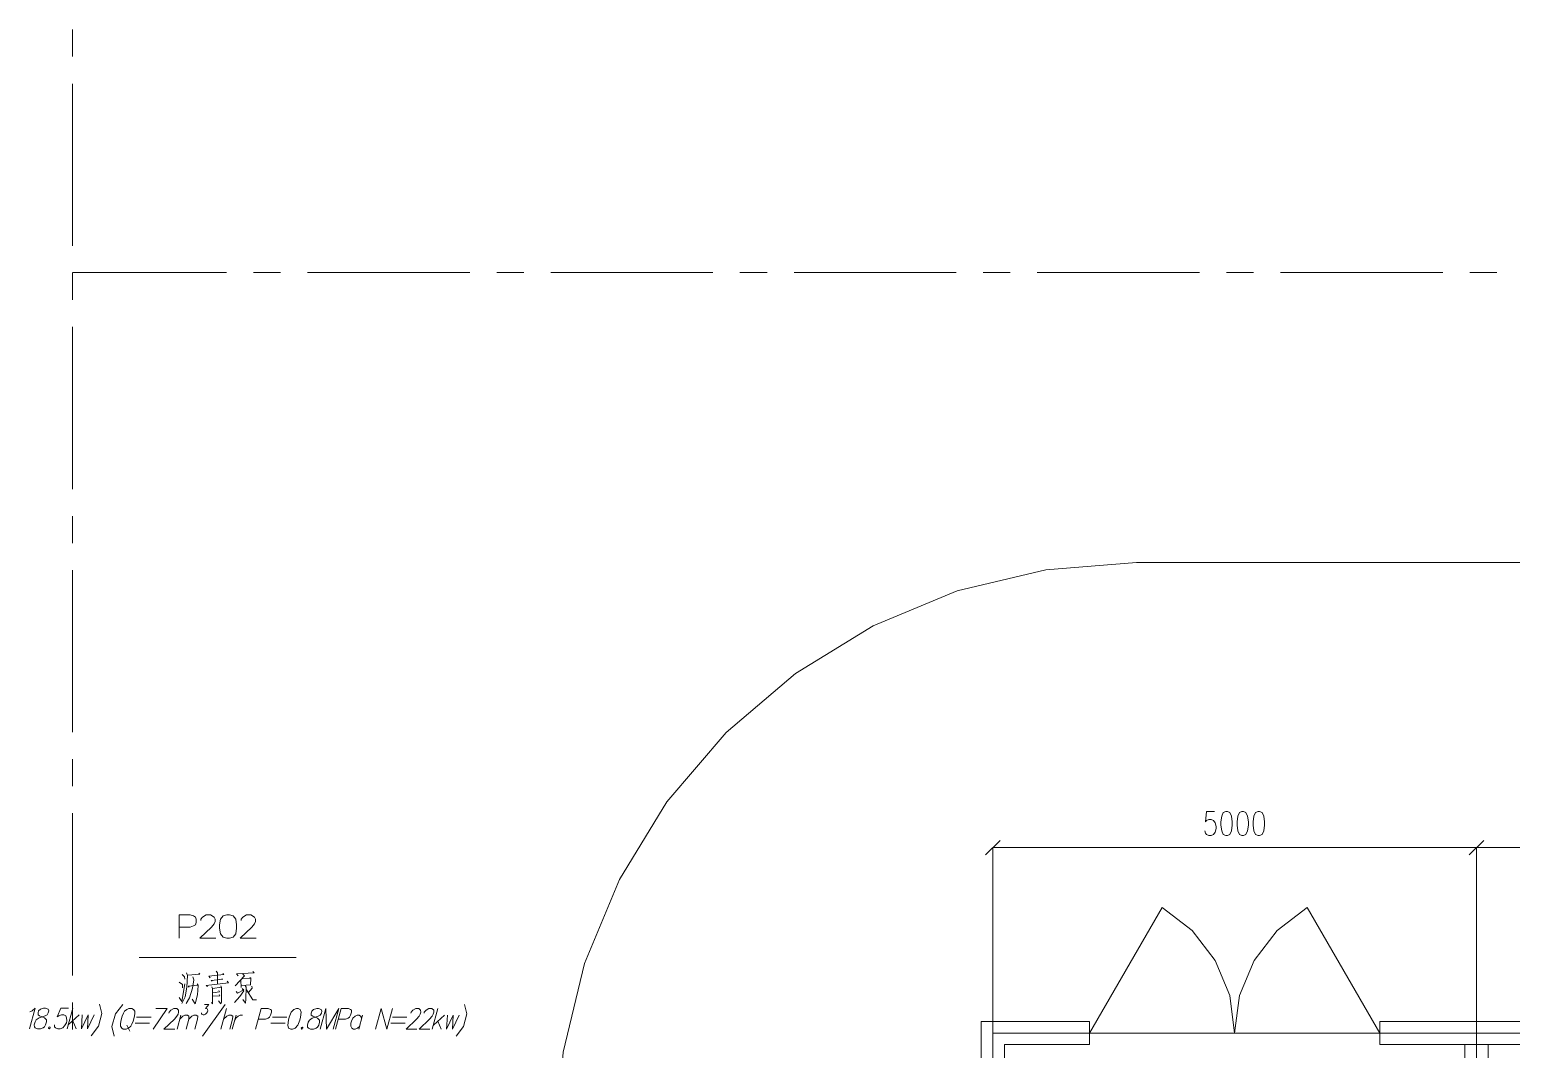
# Model space of a CAD drawing. Header units: millimetres. Extents: x 117 to 78452272, y 10 to 169749766.
# Drawn here: x 78421454 to 78436774, y 169697530 to 169708075 of the extents above; entities that cross this region are included whole.
import ezdxf

# ---------------------------------------------------------------- set-up
doc = ezdxf.new("R2010")
doc.units = ezdxf.units.MM

msp = doc.modelspace()

# ---------------------------------------------------------------- linework, layer by layer
at = {"color": 0, "lineweight": 0}
for points in [[(78421896.714, 169707795.941), (78421896.714, 169708075.176)], [(78421896.714, 169705839.576), (78421896.714, 169707516.276)], [(78423488.954, 169705565.081), (78421896.714, 169705565.081)], [(78421896.714, 169705280.676), (78421896.714, 169705559.91)], [(78424047.854, 169705565.081), (78423768.62, 169705565.081)], [(78426004.22, 169705565.081), (78424327.52, 169705565.081)], [(78426563.119, 169705565.081), (78426283.454, 169705565.081)], [(78428519.485, 169705565.081), (78426842.354, 169705565.081)], [(78429078.385, 169705565.081), (78428798.719, 169705565.081)], [(78431034.75, 169705565.081), (78429357.619, 169705565.081)], [(78431593.65, 169705565.081), (78431313.985, 169705565.081)], [(78433549.585, 169705565.081), (78431872.885, 169705565.081)], [(78434108.485, 169705565.081), (78433829.25, 169705565.081)], [(78436064.85, 169705565.081), (78434388.15, 169705565.081)], [(78436623.75, 169705565.081), (78436344.515, 169705565.081)], [(78421896.714, 169703324.31), (78421896.714, 169705001.01)], [(78421896.714, 169702765.41), (78421896.714, 169703044.645)], [(78421896.714, 169700809.045), (78421896.714, 169702485.745)], [(78432899.33, 169702564.172), (78431960.361, 169702490.485), (78431044.661, 169702270.717), (78430174.639, 169701910.039), (78429371.84, 169701417.931), (78428655.655, 169700806.46), (78428043.752, 169700090.275), (78427552.075, 169699287.475), (78427191.397, 169698417.453), (78426971.629, 169697501.753), (78426897.942, 169696562.784)], [(78447402.72, 169702564.172), (78432899.33, 169702564.172)], [(78421896.714, 169700250.145), (78421896.714, 169700529.811)], [(78421896.714, 169698293.78), (78421896.714, 169699970.911)], [(78433704.715, 169699990.733), (78433621.117, 169699990.733), (78433612.929, 169699883.434), (78433621.117, 169699895.5), (78433646.11, 169699907.566), (78433671.103, 169699907.566), (78433696.097, 169699895.5), (78433712.902, 169699871.8), (78433721.09, 169699836.033), (78433721.09, 169699812.333), (78433712.902, 169699776.567), (78433696.097, 169699752.435), (78433671.103, 169699740.801), (78433646.11, 169699740.801), (78433621.117, 169699752.435), (78433612.929, 169699764.501), (78433604.742, 169699788.202)], [(78431487.214, 169699690.814), (78431337.254, 169699540.424)], [(78431412.234, 169697702.13), (78431412.234, 169699617.558)], [(78431412.234, 169699615.835), (78436413.462, 169699615.835)], [(78436338.482, 169699540.424), (78436488.442, 169699690.814)], [(78436488.442, 169699690.814), (78436338.482, 169699540.424)], [(78436413.462, 169697702.13), (78436413.462, 169699617.558)], [(78436413.462, 169697702.13), (78436413.462, 169699617.558)], [(78436413.462, 169699615.835), (78441414.691, 169699615.835)], [(78432412.393, 169697698.683), (78433162.621, 169698997.899)], [(78433912.848, 169697698.683), (78433862, 169698086.939), (78433712.041, 169698448.91), (78433473.312, 169698759.602), (78433162.621, 169698997.899)], [(78434663.075, 169698997.899), (78434352.384, 169698759.602), (78434114.086, 169698448.91), (78433964.127, 169698086.939), (78433912.848, 169697698.683)], [(78435413.303, 169697698.683), (78434663.075, 169698997.899)], [(78423001.156, 169698678.589), (78423001.156, 169698921.626), (78423112.332, 169698921.626), (78423149.391, 169698909.992), (78423167.921, 169698898.788), (78423177.401, 169698875.518), (78423177.401, 169698840.614), (78423167.921, 169698817.775), (78423149.391, 169698806.141), (78423112.332, 169698794.506), (78423001.156, 169698794.506)], [(78423223.509, 169698863.884), (78423223.509, 169698875.518), (78423242.038, 169698898.788), (78423279.097, 169698921.626), (78423325.205, 169698921.626), (78423362.264, 169698898.788), (78423371.745, 169698875.518), (78423371.745, 169698852.249), (78423362.264, 169698828.979), (78423334.686, 169698794.506), (78423214.46, 169698678.589), (78423380.794, 169698678.589)], [(78423640.206, 169698863.884), (78423640.206, 169698875.518), (78423658.736, 169698898.788), (78423695.795, 169698921.626), (78423741.903, 169698921.626), (78423778.962, 169698898.788), (78423788.442, 169698875.518), (78423788.442, 169698852.249), (78423778.962, 169698828.979), (78423751.383, 169698794.506), (78423631.157, 169698678.589), (78423797.491, 169698678.589)], [(78422587.475, 169698479.936), (78424211.603, 169698479.936)], [(78423395.876, 169698322.651), (78423382.518, 169698339.888)], [(78423593.236, 169698311.447), (78423777.238, 169698322.651), (78423763.449, 169698336.871)], [(78423033.043, 169698200.702), (78422999.001, 169698223.54)], [(78423026.149, 169698024.887), (78423060.191, 169698209.32)], [(78423076.135, 169698322.651), (78423087.77, 169698294.211), (78423080.875, 169698172.261), (78423062.777, 169698073.15), (78423028.734, 169698005.065)], [(78423055.882, 169698279.99), (78423030.889, 169698305.845)], [(78423033.043, 169698200.702), (78423033.043, 169698166.659)], [(78423055.882, 169698279.99), (78423058.037, 169698254.566)], [(78423151.115, 169698248.964), (78423137.325, 169698164.074), (78423108.023, 169698061.946), (78423073.981, 169698005.065)], [(78423089.925, 169698297.227), (78423212.305, 169698308.431), (78423203.256, 169698319.635)], [(78423092.079, 169698183.896), (78423196.361, 169698195.1), (78423187.312, 169698209.32), (78423196.361, 169698189.498), (78423189.466, 169698092.972), (78423164.904, 169697999.463), (78423133.016, 169698047.726)], [(78423092.079, 169698183.896), (78423103.283, 169698172.261)], [(78423151.115, 169698248.964), (78423139.911, 169698279.99)], [(78423291.594, 169698180.879), (78423280.39, 169698192.083), (78423509.638, 169698217.938), (78423498.003, 169698234.744)], [(78423321.327, 169698268.787), (78423307.538, 169698285.592), (78423461.806, 169698302.829), (78423452.757, 169698314.033)], [(78423341.58, 169698234.744), (78423332.531, 169698243.362), (78423450.603, 169698254.566), (78423441.553, 169698260.168)], [(78423343.735, 169698158.041), (78423337.271, 169698175.277)], [(78423395.876, 169698322.651), (78423395.876, 169698206.303)], [(78423439.399, 169698172.261), (78423429.918, 169698186.481), (78423439.399, 169698169.675), (78423439.399, 169698019.285), (78423432.504, 169697999.463), (78423405.356, 169698030.489)], [(78423657.012, 169698308.431), (78423675.111, 169698291.625), (78423577.723, 169698186.481)], [(78423593.236, 169698311.447), (78423611.766, 169698291.625)], [(78423641.068, 169698169.675), (78423638.913, 169698245.948)], [(78423643.223, 169698192.083), (78423741.041, 169698198.116)], [(78423738.455, 169698265.77), (78423645.808, 169698260.168)], [(78423693.209, 169698172.261), (78423682.005, 169698189.498)], [(78423750.09, 169698183.896), (78423756.554, 169698164.074), (78423718.202, 169698118.396), (78423695.364, 169698144.251), (78423761.294, 169698042.124), (78423799.646, 169698042.124)], [(78423729.406, 169698274.388), (78423738.455, 169698265.77)], [(78423741.041, 169698265.77), (78423729.406, 169698274.388)], [(78423741.041, 169698265.77), (78423738.455, 169698195.1)], [(78423026.149, 169698024.887), (78423001.586, 169698067.548)], [(78423343.735, 169698158.041), (78423343.735, 169698002.479), (78423334.686, 169698016.269)], [(78423439.399, 169698172.261), (78423343.735, 169698161.057)], [(78423343.735, 169698078.752), (78423420.869, 169698084.354), (78423414.405, 169698098.574)], [(78423418.715, 169698123.998), (78423348.475, 169698115.811)], [(78423418.715, 169698123.998), (78423411.82, 169698138.218)], [(78423604.871, 169698112.794), (78423668.216, 169698144.251), (78423652.272, 169698161.057), (78423670.37, 169698135.633), (78423627.279, 169698076.166), (78423570.829, 169698013.683)], [(78423604.871, 169698112.794), (78423588.927, 169698127.015)], [(78423693.209, 169698172.261), (78423691.055, 169698047.726), (78423686.314, 169698008.081), (78423657.012, 169698044.709)], [(78421457.609, 169697916.727), (78421479.155, 169697927.069), (78421511.905, 169697957.664), (78421454.162, 169697741.774)], [(78421857.501, 169697957.664), (78421777.35, 169697957.664), (78421740.291, 169697865.017), (78421755.373, 169697875.359), (78421782.952, 169697885.701), (78421807.514, 169697885.701), (78421829.491, 169697875.359), (78421836.386, 169697854.675), (78421840.264, 169697824.08), (78421834.662, 169697803.396), (78421813.978, 169697772.37), (78421796.31, 169697752.116), (78421768.732, 169697741.774), (78421744.169, 169697741.774), (78421722.192, 169697752.116), (78421712.712, 169697762.458), (78421711.85, 169697782.712)], [(78421842.849, 169697741.774), (78421901.023, 169697957.664)], [(78421854.053, 169697782.712), (78421967.815, 169697885.701)], [(78421896.714, 169697734.88), (78421896.714, 169698014.545)], [(78421998.841, 169697885.701), (78421991.085, 169697741.774), (78422060.463, 169697885.701), (78422052.706, 169697741.774), (78422122.084, 169697885.701)], [(78422088.903, 169697669.811), (78422166.468, 169697768.922), (78422201.373, 169697899.49), (78422177.241, 169697999.032)], [(78422417.693, 169697995.585), (78422340.559, 169697896.043), (78422305.655, 169697765.906), (78422329.355, 169697666.364)], [(78422758.549, 169697954.217), (78422875.759, 169697954.217), (78422731.401, 169697738.327)], [(78422892.995, 169697902.938), (78422895.581, 169697913.28), (78422913.679, 169697933.964), (78422943.844, 169697954.217), (78422974.439, 169697954.217), (78422993.83, 169697933.964), (78422994.692, 169697913.28), (78422989.09, 169697892.596), (78422977.455, 169697871.912), (78422950.307, 169697841.316), (78422842.578, 169697738.327), (78422953.755, 169697738.327)], [(78422978.317, 169697738.327), (78423017.1, 169697882.253)], [(78423005.896, 169697841.316), (78423039.076, 169697871.912), (78423060.191, 169697882.253), (78423085.184, 169697882.253), (78423100.698, 169697871.912), (78423098.543, 169697841.316), (78423070.964, 169697738.327)], [(78423098.543, 169697841.316), (78423131.724, 169697871.912), (78423152.839, 169697882.253), (78423177.401, 169697882.253), (78423193.345, 169697871.912), (78423191.19, 169697841.316), (78423163.612, 169697738.327)], [(78423260.568, 169697995.585), (78423306.676, 169697995.585), (78423270.91, 169697954.217), (78423283.407, 169697954.217), (78423291.163, 169697949.046), (78423292.887, 169697943.875), (78423295.041, 169697928.793), (78423292.025, 169697918.451), (78423281.683, 169697902.938), (78423273.064, 169697892.596), (78423259.275, 169697887.425), (78423246.779, 169697887.425), (78423236.006, 169697892.596), (78423231.266, 169697897.767), (78423230.835, 169697908.109)], [(78423239.884, 169697666.364), (78423476.458, 169697995.585)], [(78423432.073, 169697738.327), (78423490.247, 169697954.217)], [(78423459.652, 169697841.316), (78423492.832, 169697871.912), (78423513.947, 169697882.253), (78423538.51, 169697882.253), (78423554.454, 169697871.912), (78423552.299, 169697841.316), (78423524.72, 169697738.327)], [(78423549.283, 169697738.327), (78423588.065, 169697882.253)], [(78423571.69, 169697820.632), (78423585.911, 169697851.658), (78423610.042, 169697871.912), (78423631.157, 169697882.253), (78423656.15, 169697882.253)], [(78423790.165, 169697738.327), (78423847.908, 169697954.217), (78423922.026, 169697954.217), (78423944.003, 169697943.875), (78423953.914, 169697933.964), (78423954.345, 169697913.28), (78423946.158, 169697882.253), (78423934.523, 169697861.569), (78423919.441, 169697851.658), (78423891.862, 169697841.316), (78423817.744, 169697841.316)], [(78424456.795, 169697738.327), (78424514.969, 169697954.217), (78424524.88, 169697738.327), (78424650.708, 169697954.217), (78424592.534, 169697738.327)], [(78424617.527, 169697738.327), (78424675.27, 169697954.217), (78424749.388, 169697954.217), (78424771.365, 169697943.875), (78424780.845, 169697933.964), (78424781.707, 169697913.28), (78424773.088, 169697882.253), (78424761.454, 169697861.569), (78424746.371, 169697851.658), (78424719.224, 169697841.316), (78424645.106, 169697841.316)], [(78424888.574, 169697851.658), (78424875.647, 169697871.912), (78424859.703, 169697882.253), (78424841.173, 169697882.253), (78424820.058, 169697871.912), (78424795.927, 169697851.658), (78424781.276, 169697820.632), (78424776.105, 169697799.948), (78424773.95, 169697769.353), (78424786.878, 169697748.669), (78424802.391, 169697738.327), (78424820.92, 169697738.327), (78424842.466, 169697748.669), (78424866.597, 169697769.353)], [(78424896.762, 169697882.253), (78424857.979, 169697738.327)], [(78425030.777, 169697738.327), (78425088.951, 169697954.217), (78425148.417, 169697738.327), (78425206.16, 169697954.217)], [(78425396.195, 169697902.938), (78425398.78, 169697913.28), (78425416.879, 169697933.964), (78425447.043, 169697954.217), (78425477.638, 169697954.217), (78425497.03, 169697933.964), (78425497.461, 169697913.28), (78425491.859, 169697892.596), (78425480.224, 169697871.912), (78425453.507, 169697841.316), (78425345.778, 169697738.327), (78425456.954, 169697738.327)], [(78425531.934, 169697902.938), (78425534.519, 169697913.28), (78425552.618, 169697933.964), (78425582.782, 169697954.217), (78425613.377, 169697954.217), (78425632.769, 169697933.964), (78425633.2, 169697913.28), (78425628.029, 169697892.596), (78425616.394, 169697871.912), (78425589.246, 169697841.316), (78425481.517, 169697738.327), (78425592.693, 169697738.327)], [(78425617.256, 169697738.327), (78425675.429, 169697954.217)], [(78425628.459, 169697779.264), (78425742.222, 169697882.253)], [(78425773.248, 169697882.253), (78425765.491, 169697738.327), (78425834.869, 169697882.253), (78425827.112, 169697738.327), (78425896.921, 169697882.253)], [(78425863.309, 169697666.364), (78425940.875, 169697765.906), (78425975.779, 169697896.043), (78425951.648, 169697995.585)], [(78421901.885, 169697824.08), (78421935.497, 169697741.774)], [(78422458.63, 169697779.264), (78422491.38, 169697717.643)], [(78422544.383, 169697799.948), (78422692.619, 169697799.948)], [(78422708.994, 169697861.569), (78422560.758, 169697861.569)], [(78423948.743, 169697799.948), (78424096.979, 169697799.948)], [(78424113.354, 169697861.569), (78423965.118, 169697861.569)], [(78425189.355, 169697799.948), (78425337.59, 169697799.948)], [(78425353.965, 169697861.569), (78425206.16, 169697861.569)], [(78425676.291, 169697820.632), (78425709.903, 169697738.327)], [(78432412.393, 169697818.909), (78431292.439, 169697818.909)], [(78431292.439, 169697818.909), (78431292.439, 169687576.431)], [(78432412.393, 169697818.909), (78432412.393, 169697578.888)], [(78437413.622, 169697818.909), (78435413.303, 169697818.909)], [(78435413.303, 169697818.909), (78435413.303, 169697578.888)], [(78431412.234, 169687696.226), (78431412.234, 169697698.683)], [(78431412.234, 169697698.683), (78446415.919, 169697698.683)], [(78431412.234, 169697698.683), (78431538.924, 169697698.683)], [(78431412.234, 169697698.683), (78431412.234, 169697555.618)], [(78432412.393, 169697578.888), (78431532.46, 169697578.888)], [(78431532.46, 169697578.888), (78431532.46, 169687816.452)], [(78431554.868, 169697698.683), (78431556.591, 169697698.683)], [(78431572.535, 169697698.683), (78431732.406, 169697698.683)], [(78431748.349, 169697698.683), (78431750.073, 169697698.683)], [(78431766.017, 169697698.683), (78431925.888, 169697698.683)], [(78431942.262, 169697698.683), (78431943.555, 169697698.683)], [(78431959.499, 169697698.683), (78432119.8, 169697698.683)], [(78432135.744, 169697698.683), (78432137.468, 169697698.683)], [(78432153.412, 169697698.683), (78432313.282, 169697698.683)], [(78432329.226, 169697698.683), (78432330.95, 169697698.683)], [(78432346.894, 169697698.683), (78432507.195, 169697698.683)], [(78432523.139, 169697698.683), (78432524.432, 169697698.683)], [(78432540.807, 169697698.683), (78432700.677, 169697698.683)], [(78432716.621, 169697698.683), (78432718.345, 169697698.683)], [(78432734.289, 169697698.683), (78432894.159, 169697698.683)], [(78432910.534, 169697698.683), (78432911.827, 169697698.683)], [(78432927.771, 169697698.683), (78433088.072, 169697698.683)], [(78433104.016, 169697698.683), (78433105.74, 169697698.683)], [(78433121.684, 169697698.683), (78433281.554, 169697698.683)], [(78433297.498, 169697698.683), (78433299.222, 169697698.683)], [(78433315.165, 169697698.683), (78433475.467, 169697698.683)], [(78433491.411, 169697698.683), (78433492.703, 169697698.683)], [(78433508.647, 169697698.683), (78433668.949, 169697698.683)], [(78433684.893, 169697698.683), (78433686.616, 169697698.683)], [(78433702.56, 169697698.683), (78433862.431, 169697698.683)], [(78433878.375, 169697698.683), (78433880.098, 169697698.683)], [(78433896.042, 169697698.683), (78434056.344, 169697698.683)], [(78434072.287, 169697698.683), (78434073.58, 169697698.683)], [(78434089.955, 169697698.683), (78434249.825, 169697698.683)], [(78434265.769, 169697698.683), (78434267.493, 169697698.683)], [(78434283.437, 169697698.683), (78434443.307, 169697698.683)], [(78434459.682, 169697698.683), (78434460.975, 169697698.683)], [(78434476.919, 169697698.683), (78434637.22, 169697698.683)], [(78434653.164, 169697698.683), (78434654.888, 169697698.683)], [(78434670.832, 169697698.683), (78434830.702, 169697698.683)], [(78434846.646, 169697698.683), (78434848.37, 169697698.683)], [(78434864.314, 169697698.683), (78435024.615, 169697698.683)], [(78435040.559, 169697698.683), (78435041.852, 169697698.683)], [(78435058.227, 169697698.683), (78435218.097, 169697698.683)], [(78435234.041, 169697698.683), (78435235.765, 169697698.683)], [(78435251.709, 169697698.683), (78435411.579, 169697698.683)], [(78437413.622, 169697578.888), (78435413.303, 169697578.888)], [(78435427.523, 169697698.683), (78435429.247, 169697698.683)], [(78435445.191, 169697698.683), (78435605.492, 169697698.683)], [(78435621.436, 169697698.683), (78435623.159, 169697698.683)], [(78435639.103, 169697698.683), (78435798.974, 169697698.683)], [(78435814.918, 169697698.683), (78435816.641, 169697698.683)], [(78435832.585, 169697698.683), (78435992.456, 169697698.683)], [(78436008.831, 169697698.683), (78436010.123, 169697698.683)], [(78436026.067, 169697698.683), (78436186.369, 169697698.683)], [(78436202.313, 169697698.683), (78436204.036, 169697698.683)], [(78436219.98, 169697698.683), (78436379.851, 169697698.683)], [(78436293.667, 169697578.888), (78436293.667, 169687816.452)], [(78436395.795, 169697698.683), (78436397.518, 169697698.683)], [(78436413.462, 169687696.226), (78436413.462, 169697698.683)], [(78436413.462, 169697698.683), (78436413.462, 169697555.618)], [(78436413.462, 169697698.683), (78436573.763, 169697698.683)], [(78436533.688, 169697578.888), (78436533.688, 169687816.452)], [(78436589.707, 169697698.683), (78436591, 169697698.683)], [(78436607.375, 169697698.683), (78436767.245, 169697698.683)], [(78431412.234, 169697539.674), (78431412.234, 169697537.95)], [(78436413.462, 169697539.674), (78436413.462, 169697537.95)]]:
    msp.add_lwpolyline(points, dxfattribs=at)
for points in [[(78433821.063, 169699990.733), (78433796.069, 169699978.667), (78433779.695, 169699942.901), (78433771.076, 169699883.434), (78433771.076, 169699847.668), (78433779.695, 169699788.202), (78433796.069, 169699752.435), (78433821.063, 169699740.801), (78433837.868, 169699740.801), (78433862.862, 169699752.435), (78433879.667, 169699788.202), (78433887.855, 169699847.668), (78433887.855, 169699883.434), (78433879.667, 169699942.901), (78433862.862, 169699978.667), (78433837.868, 169699990.733)], [(78433987.828, 169699990.733), (78433962.834, 169699978.667), (78433946.46, 169699942.901), (78433937.841, 169699883.434), (78433937.841, 169699847.668), (78433946.46, 169699788.202), (78433962.834, 169699752.435), (78433987.828, 169699740.801), (78434004.633, 169699740.801), (78434029.627, 169699752.435), (78434046.432, 169699788.202), (78434054.62, 169699847.668), (78434054.62, 169699883.434), (78434046.432, 169699942.901), (78434029.627, 169699978.667), (78434004.633, 169699990.733)], [(78434154.593, 169699990.733), (78434129.599, 169699978.667), (78434112.794, 169699942.901), (78434104.606, 169699883.434), (78434104.606, 169699847.668), (78434112.794, 169699788.202), (78434129.599, 169699752.435), (78434154.593, 169699740.801), (78434171.399, 169699740.801), (78434196.392, 169699752.435), (78434213.197, 169699788.202), (78434221.385, 169699847.668), (78434221.385, 169699883.434), (78434213.197, 169699942.901), (78434196.392, 169699978.667), (78434171.399, 169699990.733)], [(78423417.853, 169698782.871), (78423417.853, 169698817.775), (78423427.333, 169698875.518), (78423454.912, 169698909.992), (78423491.971, 169698921.626), (78423519.98, 169698921.626), (78423557.039, 169698909.992), (78423584.618, 169698875.518), (78423594.098, 169698817.775), (78423594.098, 169698782.871), (78423584.618, 169698725.128), (78423557.039, 169698690.224), (78423519.98, 169698678.589), (78423491.971, 169698678.589), (78423454.912, 169698690.224), (78423427.333, 169698725.128)], [(78421501.994, 169697782.712), (78421502.855, 169697762.458), (78421512.336, 169697752.116), (78421534.312, 169697741.774), (78421565.339, 169697741.774), (78421592.486, 169697752.116), (78421607.568, 169697762.458), (78421619.203, 169697782.712), (78421627.822, 169697813.738), (78421626.96, 169697834.422), (78421607.999, 169697854.675), (78421557.582, 169697875.359), (78421542.069, 169697885.701), (78421541.207, 169697906.385), (78421546.809, 169697927.069), (78421564.908, 169697947.322), (78421598.519, 169697957.664), (78421617.049, 169697957.664), (78421645.058, 169697947.322), (78421651.953, 169697927.069), (78421646.351, 169697906.385), (78421634.716, 169697885.701), (78421613.17, 169697875.359), (78421552.411, 169697854.675), (78421522.247, 169697834.422), (78421510.181, 169697813.738)], [(78422395.717, 169697820.632), (78422409.506, 169697871.912), (78422423.726, 169697902.938), (78422435.361, 169697923.622), (78422459.492, 169697943.875), (78422480.607, 169697954.217), (78422511.633, 169697954.217), (78422527.577, 169697943.875), (78422540.505, 169697923.622), (78422540.936, 169697902.938), (78422539.212, 169697871.912), (78422525.423, 169697820.632), (78422510.771, 169697789.606), (78422499.137, 169697769.353), (78422475.005, 169697748.669), (78422453.89, 169697738.327), (78422422.864, 169697738.327), (78422407.351, 169697748.669), (78422393.993, 169697769.353), (78422393.562, 169697789.606)], [(78424129.728, 169697830.974), (78424137.916, 169697861.569), (78424158.169, 169697913.28), (78424184.886, 169697943.875), (78424212.465, 169697954.217), (78424230.994, 169697954.217), (78424252.971, 169697943.875), (78424262.882, 169697913.28), (78424255.556, 169697861.569), (78424246.938, 169697830.974), (78424227.116, 169697779.264), (78424200.399, 169697748.669), (78424172.82, 169697738.327), (78424154.291, 169697738.327), (78424132.314, 169697748.669), (78424122.403, 169697779.264)], [(78424325.796, 169697779.264), (78424326.658, 169697759.011), (78424336.138, 169697748.669), (78424358.115, 169697738.327), (78424389.141, 169697738.327), (78424416.289, 169697748.669), (78424431.371, 169697759.011), (78424443.436, 169697779.264), (78424451.624, 169697810.29), (78424450.762, 169697830.974), (78424431.802, 169697851.658), (78424381.815, 169697871.912), (78424365.871, 169697882.253), (78424365.009, 169697902.938), (78424370.611, 169697923.622), (78424388.71, 169697943.875), (78424422.321, 169697954.217), (78424440.851, 169697954.217), (78424468.86, 169697943.875), (78424475.755, 169697923.622), (78424470.153, 169697902.938), (78424458.519, 169697882.253), (78424436.973, 169697871.912), (78424376.213, 169697851.658), (78424346.049, 169697830.974), (78424334.414, 169697810.29)], [(78421648.075, 169697752.116), (78421649.798, 169697744.36), (78421654.538, 169697741.344), (78421661.002, 169697744.36), (78421666.604, 169697752.116), (78421664.88, 169697759.442), (78421660.14, 169697762.458), (78421653.677, 169697759.442)], [(78424262.02, 169697748.669), (78424263.744, 169697740.913), (78424268.484, 169697738.327), (78424274.948, 169697740.913), (78424280.55, 169697748.669), (78424278.826, 169697755.995), (78424274.086, 169697759.011), (78424267.622, 169697755.995)]]:
    msp.add_lwpolyline(points, close=True, dxfattribs=at)

doc.saveas('drawing.dxf')
